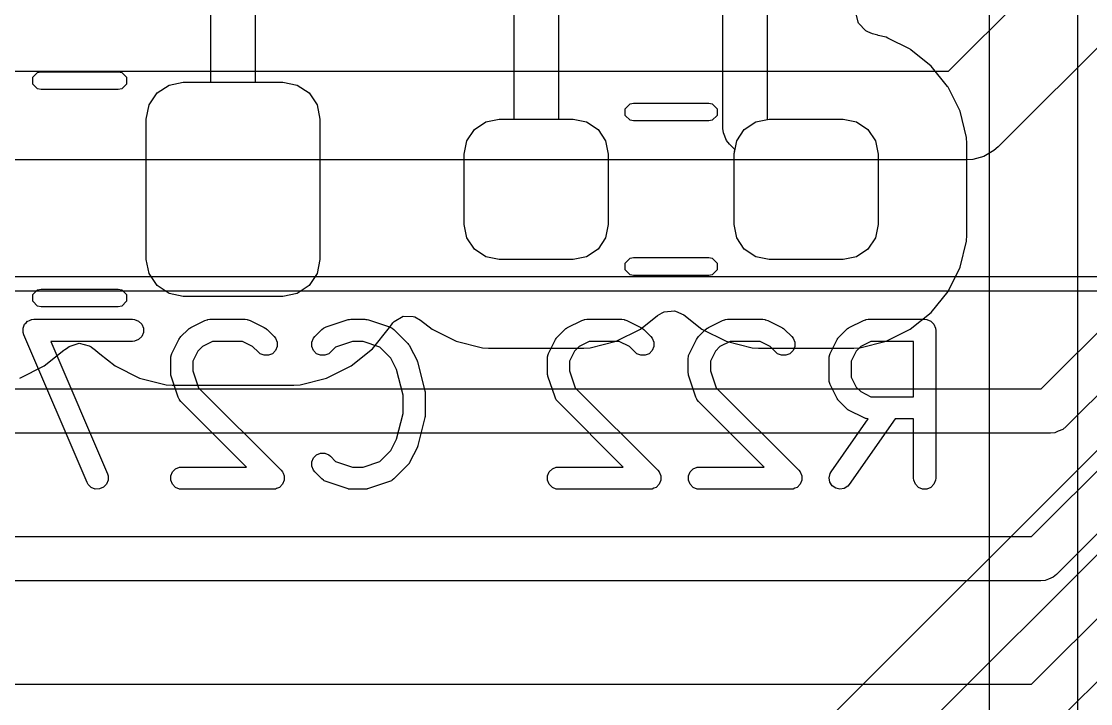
# Model space of a CAD drawing. Header units: inches. Extents: x 1.3 to 5.24, y -7.03 to -1.12.
# Drawn here: x 2.0711 to 2.3558, y -4.7433 to -4.5616 of the extents above; entities that cross this region are included whole.
import ezdxf

# ---------------------------------------------------------------- set-up
doc = ezdxf.new("R2010")
doc.units = ezdxf.units.IN
doc.header["$MEASUREMENT"] = 0
for name, color, linetype, true_color in [('B.Cu', 153, 'CONTINUOUS', 0x4d7fc4), ('B.Mask', 4, 'CONTINUOUS', 0x02ffee), ('B.Paste', 132, 'CONTINUOUS', 0x00c2c2), ('B.Silkscreen', 31, 'CONTINUOUS', 0xe8b2a7), ('F.Cu', 13, 'CONTINUOUS', 0xc83434), ('F.Silkscreen', 41, 'CONTINUOUS', 0xf2eda1), ('In1.Cu', 91, 'CONTINUOUS', 0x7fc87f), ('In2.Cu', 33, 'CONTINUOUS', 0xce7d2c)]:
    doc.layers.add(name, color=color, linetype=linetype, true_color=true_color)

msp = doc.modelspace()

# ---------------------------------------------------------------- linework, layer by layer
at = {"layer": 'B.Cu', "linetype": 'CONTINUOUS'}
for p, q in [((2.26969, -4.40945), (2.26969, -4.58761)), ((2.25787, -4.59006), (2.25787, -4.41535)), ((2.13337, -4.48337), (2.13337, -4.57776)), ((2.20226, -4.5876), (2.20226, -4.48868)), ((2.12156, -4.57776), (2.12156, -4.48947)), ((2.21407, -4.49114), (2.21407, -4.5876)), ((2.29386, -4.56177), (2.29333, -4.55956)), ((2.29401, -4.56207), (2.29386, -4.56177)), ((2.29589, -4.56407), (2.29401, -4.56207)), ((2.29642, -4.56438), (2.29589, -4.56407)), ((2.29771, -4.5649), (2.29642, -4.56438)), ((2.29911, -4.56525), (2.29771, -4.5649)), ((2.29921, -4.56528), (2.29911, -4.56525)), ((2.29911, -4.56525), (2.29911, -4.56525)), ((2.30131, -4.5658), (2.29921, -4.56528)), ((2.30181, -4.56605), (2.30131, -4.5658)), ((2.30131, -4.5658), (2.30131, -4.5658)), ((2.30774, -4.56899), (2.30181, -4.56605)), ((2.30181, -4.56605), (2.30181, -4.56605)), ((2.30794, -4.56915), (2.30774, -4.56899)), ((2.31333, -4.57348), (2.30794, -4.56915)), ((2.31766, -4.57887), (2.31333, -4.57348)), ((2.10721, -4.58064), (2.11041, -4.57851)), ((2.11041, -4.57851), (2.11417, -4.57776)), ((2.11417, -4.57776), (2.12156, -4.57776)), ((2.13337, -4.57776), (2.14075, -4.57776)), ((2.14075, -4.57776), (2.14451, -4.57851)), ((2.14451, -4.57851), (2.14771, -4.58064)), ((2.31768, -4.57889), (2.31766, -4.57887)), ((2.31768, -4.5789), (2.31768, -4.57889)), ((2.31782, -4.57908), (2.31768, -4.5789)), ((2.31914, -4.58172), (2.31782, -4.57908)), ((2.31782, -4.57908), (2.31782, -4.57908)), ((2.31782, -4.57908), (2.31782, -4.57908)), ((2.10508, -4.58383), (2.10721, -4.58064)), ((2.14771, -4.58064), (2.14984, -4.58383)), ((2.32101, -4.5855), (2.31914, -4.58172)), ((2.10433, -4.5876), (2.10508, -4.58383)), ((2.14984, -4.58383), (2.15059, -4.5876)), ((2.32275, -4.59247), (2.32101, -4.5855)), ((2.10433, -4.625), (2.10433, -4.5876)), ((2.15059, -4.5876), (2.15059, -4.625)), ((2.19172, -4.59034), (2.19475, -4.58831)), ((2.19475, -4.58831), (2.19833, -4.5876)), ((2.19833, -4.5876), (2.20226, -4.5876)), ((2.21407, -4.5876), (2.21801, -4.5876)), ((2.21801, -4.5876), (2.22159, -4.58831)), ((2.22159, -4.58831), (2.22462, -4.59034)), ((2.26969, -4.58761), (2.26975, -4.58768)), ((2.26975, -4.58768), (2.27018, -4.5876)), ((2.27018, -4.5876), (2.28986, -4.5876)), ((2.28986, -4.5876), (2.29344, -4.58831)), ((2.29344, -4.58831), (2.29647, -4.59034)), ((2.18969, -4.59337), (2.19172, -4.59034)), ((2.22462, -4.59034), (2.22665, -4.59337)), ((2.25799, -4.59121), (2.25787, -4.59006)), ((2.25887, -4.59334), (2.25799, -4.59121)), ((2.29647, -4.59034), (2.2985, -4.59337)), ((2.18898, -4.59695), (2.18969, -4.59337)), ((2.22665, -4.59337), (2.22736, -4.59695)), ((2.2596, -4.59423), (2.25887, -4.59334)), ((2.26107, -4.59571), (2.2596, -4.59423)), ((2.2985, -4.59337), (2.29921, -4.59695)), ((2.32285, -4.59408), (2.32275, -4.59247)), ((2.32285, -4.61852), (2.32285, -4.59408)), ((2.18898, -4.61565), (2.18898, -4.59695)), ((2.22736, -4.59695), (2.22736, -4.61565)), ((2.26083, -4.59695), (2.26107, -4.59571)), ((2.26083, -4.61565), (2.26083, -4.59695)), ((2.29921, -4.59695), (2.29921, -4.61565)), ((2.18969, -4.61923), (2.18898, -4.61565)), ((2.22736, -4.61565), (2.22665, -4.61923)), ((2.26154, -4.61923), (2.26083, -4.61565)), ((2.29921, -4.61565), (2.2985, -4.61923)), ((2.19172, -4.62226), (2.18969, -4.61923)), ((2.22665, -4.61923), (2.22462, -4.62226)), ((2.26357, -4.62226), (2.26154, -4.61923)), ((2.2985, -4.61923), (2.29647, -4.62226)), ((2.32101, -4.62709), (2.32275, -4.62013)), ((2.32275, -4.62013), (2.32285, -4.61852)), ((2.19475, -4.62429), (2.19172, -4.62226)), ((2.22462, -4.62226), (2.22159, -4.62429)), ((2.2666, -4.62429), (2.26357, -4.62226)), ((2.29647, -4.62226), (2.29344, -4.62429)), ((2.10508, -4.62877), (2.10433, -4.625)), ((2.15059, -4.625), (2.14984, -4.62877)), ((2.19833, -4.625), (2.19475, -4.62429)), ((2.21801, -4.625), (2.19833, -4.625)), ((2.22159, -4.62429), (2.21801, -4.625)), ((2.27018, -4.625), (2.2666, -4.62429)), ((2.28986, -4.625), (2.27018, -4.625)), ((2.29344, -4.62429), (2.28986, -4.625)), ((2.10721, -4.63196), (2.10508, -4.62877)), ((2.14984, -4.62877), (2.14771, -4.63196)), ((2.31782, -4.63352), (2.32101, -4.62709)), ((2.11041, -4.63409), (2.10721, -4.63196)), ((2.11417, -4.63484), (2.11041, -4.63409)), ((2.14451, -4.63409), (2.14075, -4.63484)), ((2.14771, -4.63196), (2.14451, -4.63409)), ((2.31333, -4.63912), (2.31782, -4.63352)), ((2.14075, -4.63484), (2.11417, -4.63484)), ((2.17034, -4.64149), (2.1727, -4.64008)), ((2.1727, -4.64008), (2.17545, -4.64017)), ((2.17545, -4.64017), (2.17583, -4.64029)), ((2.23589, -4.64361), (2.24049, -4.63991)), ((2.24049, -4.63991), (2.24168, -4.6392)), ((2.24168, -4.6392), (2.24225, -4.63897)), ((2.24225, -4.63897), (2.24499, -4.63868)), ((2.24499, -4.63868), (2.24529, -4.63873)), ((2.24529, -4.63873), (2.24748, -4.63973)), ((2.24748, -4.63973), (2.2523, -4.64361)), ((2.30774, -4.64361), (2.31333, -4.63912)), ((2.16913, -4.64314), (2.16918, -4.64304)), ((2.16918, -4.64304), (2.16997, -4.64189)), ((2.16918, -4.64304), (2.16918, -4.64304)), ((2.16918, -4.64304), (2.16918, -4.64304)), ((2.16997, -4.64189), (2.17034, -4.64149)), ((2.17583, -4.64029), (2.17736, -4.64113)), ((2.17736, -4.64113), (2.18045, -4.64361)), ((2.16456, -4.64882), (2.16913, -4.64314)), ((2.18045, -4.64361), (2.18045, -4.64361)), ((2.18045, -4.64361), (2.18045, -4.64361)), ((2.18045, -4.64361), (2.18314, -4.64494)), ((2.18314, -4.64494), (2.18688, -4.6468)), ((2.22946, -4.6468), (2.23589, -4.64361)), ((2.2523, -4.64361), (2.25873, -4.6468)), ((2.30131, -4.6468), (2.30649, -4.64423)), ((2.30649, -4.64423), (2.30774, -4.64361)), ((2.30774, -4.64361), (2.30774, -4.64361)), ((2.30774, -4.64361), (2.30774, -4.64361)), ((2.08269, -4.64898), (2.08311, -4.64868)), ((2.08311, -4.64868), (2.08383, -4.64818)), ((2.08311, -4.64868), (2.08311, -4.64868)), ((2.08383, -4.64818), (2.08644, -4.64731)), ((2.08644, -4.64731), (2.08911, -4.64799)), ((2.08911, -4.64799), (2.08964, -4.6483)), ((2.08964, -4.6483), (2.09024, -4.64874)), ((2.18688, -4.6468), (2.19385, -4.64853)), ((2.19385, -4.64853), (2.19385, -4.64853)), ((2.19385, -4.64853), (2.19385, -4.64853)), ((2.19385, -4.64853), (2.19546, -4.64864)), ((2.19546, -4.64864), (2.22088, -4.64864)), ((2.22088, -4.64864), (2.22249, -4.64853)), ((2.22249, -4.64853), (2.22946, -4.6468)), ((2.25873, -4.6468), (2.2657, -4.64853)), ((2.2657, -4.64853), (2.2657, -4.64853)), ((2.2657, -4.64853), (2.2657, -4.64853)), ((2.2657, -4.64853), (2.26731, -4.64864)), ((2.26731, -4.64864), (2.29273, -4.64864)), ((2.29273, -4.64864), (2.29434, -4.64853)), ((2.29434, -4.64853), (2.30131, -4.6468)), ((2.0772, -4.65338), (2.08242, -4.64918)), ((2.08242, -4.64918), (2.08269, -4.64898)), ((2.09024, -4.64874), (2.09025, -4.64873)), ((2.09025, -4.64873), (2.09036, -4.64882)), ((2.09036, -4.64882), (2.09036, -4.64882)), ((2.09036, -4.64882), (2.092, -4.65014)), ((2.092, -4.65014), (2.09603, -4.65338)), ((2.15889, -4.65338), (2.16456, -4.64882)), ((2.07067, -4.65662), (2.0772, -4.65338)), ((2.09603, -4.65338), (2.10256, -4.65662)), ((2.15236, -4.65662), (2.15889, -4.65338)), ((2.10256, -4.65662), (2.10963, -4.65837)), ((2.1453, -4.65837), (2.15236, -4.65662)), ((2.10963, -4.65837), (2.10963, -4.65837)), ((2.10963, -4.65837), (2.10963, -4.65837)), ((2.10963, -4.65837), (2.11126, -4.65848)), ((2.11126, -4.65848), (2.11126, -4.65848)), ((2.11126, -4.65848), (2.14366, -4.65848)), ((2.14366, -4.65848), (2.1453, -4.65837)), ((2.14366, -4.65848), (2.14366, -4.65848))]:
    msp.add_line(p, q, dxfattribs=at)
at = {"layer": 'B.Mask', "linetype": 'CONTINUOUS'}
for p, q in [((2.10721, -4.58064), (2.11041, -4.57851)), ((2.11041, -4.57851), (2.11417, -4.57776)), ((2.11417, -4.57776), (2.14075, -4.57776)), ((2.14075, -4.57776), (2.14451, -4.57851)), ((2.14451, -4.57851), (2.14771, -4.58064)), ((2.10508, -4.58383), (2.10721, -4.58064)), ((2.14771, -4.58064), (2.14984, -4.58383)), ((2.10433, -4.5876), (2.10508, -4.58383)), ((2.14984, -4.58383), (2.15059, -4.5876)), ((2.10433, -4.625), (2.10433, -4.5876)), ((2.15059, -4.5876), (2.15059, -4.625)), ((2.19172, -4.59034), (2.19475, -4.58831)), ((2.19475, -4.58831), (2.19833, -4.5876)), ((2.19833, -4.5876), (2.21801, -4.5876)), ((2.21801, -4.5876), (2.22159, -4.58831)), ((2.22159, -4.58831), (2.22462, -4.59034)), ((2.26357, -4.59034), (2.2666, -4.58831)), ((2.2666, -4.58831), (2.27018, -4.5876)), ((2.27018, -4.5876), (2.28986, -4.5876)), ((2.28986, -4.5876), (2.29344, -4.58831)), ((2.29344, -4.58831), (2.29647, -4.59034)), ((2.18969, -4.59337), (2.19172, -4.59034)), ((2.22462, -4.59034), (2.22665, -4.59337)), ((2.26154, -4.59337), (2.26357, -4.59034)), ((2.29647, -4.59034), (2.2985, -4.59337)), ((2.18898, -4.59695), (2.18969, -4.59337)), ((2.22665, -4.59337), (2.22736, -4.59695)), ((2.26083, -4.59695), (2.26154, -4.59337)), ((2.2985, -4.59337), (2.29921, -4.59695)), ((2.18898, -4.61565), (2.18898, -4.59695)), ((2.22736, -4.59695), (2.22736, -4.61565)), ((2.26083, -4.61565), (2.26083, -4.59695)), ((2.29921, -4.59695), (2.29921, -4.61565)), ((2.18969, -4.61923), (2.18898, -4.61565)), ((2.22736, -4.61565), (2.22665, -4.61923)), ((2.26154, -4.61923), (2.26083, -4.61565)), ((2.29921, -4.61565), (2.2985, -4.61923)), ((2.19172, -4.62226), (2.18969, -4.61923)), ((2.22665, -4.61923), (2.22462, -4.62226)), ((2.26357, -4.62226), (2.26154, -4.61923)), ((2.2985, -4.61923), (2.29647, -4.62226)), ((2.19475, -4.62429), (2.19172, -4.62226)), ((2.22462, -4.62226), (2.22159, -4.62429)), ((2.2666, -4.62429), (2.26357, -4.62226)), ((2.29647, -4.62226), (2.29344, -4.62429)), ((2.10508, -4.62877), (2.10433, -4.625)), ((2.15059, -4.625), (2.14984, -4.62877)), ((2.19833, -4.625), (2.19475, -4.62429)), ((2.21801, -4.625), (2.19833, -4.625)), ((2.22159, -4.62429), (2.21801, -4.625)), ((2.27018, -4.625), (2.2666, -4.62429)), ((2.28986, -4.625), (2.27018, -4.625)), ((2.29344, -4.62429), (2.28986, -4.625)), ((2.10721, -4.63196), (2.10508, -4.62877)), ((2.14984, -4.62877), (2.14771, -4.63196)), ((2.11041, -4.63409), (2.10721, -4.63196)), ((2.11417, -4.63484), (2.11041, -4.63409)), ((2.14451, -4.63409), (2.14075, -4.63484)), ((2.14771, -4.63196), (2.14451, -4.63409)), ((2.14075, -4.63484), (2.11417, -4.63484))]:
    msp.add_line(p, q, dxfattribs=at)
at = {"layer": 'B.Paste', "linetype": 'CONTINUOUS'}
for p, q in [((2.10721, -4.58064), (2.11041, -4.57851)), ((2.11041, -4.57851), (2.11417, -4.57776)), ((2.11417, -4.57776), (2.14075, -4.57776)), ((2.14075, -4.57776), (2.14451, -4.57851)), ((2.14451, -4.57851), (2.14771, -4.58064)), ((2.10508, -4.58383), (2.10721, -4.58064)), ((2.14771, -4.58064), (2.14984, -4.58383)), ((2.10433, -4.5876), (2.10508, -4.58383)), ((2.14984, -4.58383), (2.15059, -4.5876)), ((2.10433, -4.625), (2.10433, -4.5876)), ((2.15059, -4.5876), (2.15059, -4.625)), ((2.19172, -4.59034), (2.19475, -4.58831)), ((2.19475, -4.58831), (2.19833, -4.5876)), ((2.19833, -4.5876), (2.21801, -4.5876)), ((2.21801, -4.5876), (2.22159, -4.58831)), ((2.22159, -4.58831), (2.22462, -4.59034)), ((2.26357, -4.59034), (2.2666, -4.58831)), ((2.2666, -4.58831), (2.27018, -4.5876)), ((2.27018, -4.5876), (2.28986, -4.5876)), ((2.28986, -4.5876), (2.29344, -4.58831)), ((2.29344, -4.58831), (2.29647, -4.59034)), ((2.18969, -4.59337), (2.19172, -4.59034)), ((2.22462, -4.59034), (2.22665, -4.59337)), ((2.26154, -4.59337), (2.26357, -4.59034)), ((2.29647, -4.59034), (2.2985, -4.59337)), ((2.18898, -4.59695), (2.18969, -4.59337)), ((2.22665, -4.59337), (2.22736, -4.59695)), ((2.26083, -4.59695), (2.26154, -4.59337)), ((2.2985, -4.59337), (2.29921, -4.59695)), ((2.18898, -4.61565), (2.18898, -4.59695)), ((2.22736, -4.59695), (2.22736, -4.61565)), ((2.26083, -4.61565), (2.26083, -4.59695)), ((2.29921, -4.59695), (2.29921, -4.61565)), ((2.18969, -4.61923), (2.18898, -4.61565)), ((2.22736, -4.61565), (2.22665, -4.61923)), ((2.26154, -4.61923), (2.26083, -4.61565)), ((2.29921, -4.61565), (2.2985, -4.61923)), ((2.19172, -4.62226), (2.18969, -4.61923)), ((2.22665, -4.61923), (2.22462, -4.62226)), ((2.26357, -4.62226), (2.26154, -4.61923)), ((2.2985, -4.61923), (2.29647, -4.62226)), ((2.19475, -4.62429), (2.19172, -4.62226)), ((2.22462, -4.62226), (2.22159, -4.62429)), ((2.2666, -4.62429), (2.26357, -4.62226)), ((2.29647, -4.62226), (2.29344, -4.62429)), ((2.10508, -4.62877), (2.10433, -4.625)), ((2.15059, -4.625), (2.14984, -4.62877)), ((2.19833, -4.625), (2.19475, -4.62429)), ((2.21801, -4.625), (2.19833, -4.625)), ((2.22159, -4.62429), (2.21801, -4.625)), ((2.27018, -4.625), (2.2666, -4.62429)), ((2.28986, -4.625), (2.27018, -4.625)), ((2.29344, -4.62429), (2.28986, -4.625)), ((2.10721, -4.63196), (2.10508, -4.62877)), ((2.14984, -4.62877), (2.14771, -4.63196)), ((2.11041, -4.63409), (2.10721, -4.63196)), ((2.11417, -4.63484), (2.11041, -4.63409)), ((2.14451, -4.63409), (2.14075, -4.63484)), ((2.14771, -4.63196), (2.14451, -4.63409)), ((2.14075, -4.63484), (2.11417, -4.63484))]:
    msp.add_line(p, q, dxfattribs=at)
at = {"layer": 'B.Silkscreen', "linetype": 'CONTINUOUS'}
for p, q in [((2.07415, -4.57646), (2.07542, -4.57518)), ((2.07415, -4.57827), (2.07415, -4.57646)), ((2.07542, -4.57518), (2.07633, -4.575)), ((2.07633, -4.575), (2.0969, -4.575)), ((2.0969, -4.575), (2.0978, -4.57518)), ((2.0978, -4.57518), (2.09908, -4.57646)), ((2.09908, -4.57646), (2.09908, -4.57827)), ((2.07542, -4.57954), (2.07415, -4.57827)), ((2.07633, -4.57972), (2.07542, -4.57954)), ((2.0969, -4.57972), (2.07633, -4.57972)), ((2.0978, -4.57954), (2.0969, -4.57972)), ((2.09908, -4.57827), (2.0978, -4.57954)), ((2.23188, -4.58482), (2.23316, -4.58355)), ((2.23188, -4.58663), (2.23188, -4.58482)), ((2.23316, -4.58355), (2.23407, -4.58337)), ((2.23407, -4.58337), (2.25412, -4.58337)), ((2.25412, -4.58337), (2.25503, -4.58355)), ((2.25503, -4.58355), (2.25631, -4.58482)), ((2.25631, -4.58482), (2.25631, -4.58663)), ((2.23316, -4.58791), (2.23188, -4.58663)), ((2.23407, -4.58809), (2.23316, -4.58791)), ((2.25412, -4.58809), (2.23407, -4.58809)), ((2.25503, -4.58791), (2.25412, -4.58809)), ((2.25631, -4.58663), (2.25503, -4.58791)), ((2.23188, -4.62597), (2.23316, -4.62469)), ((2.23316, -4.62469), (2.23407, -4.62451)), ((2.23407, -4.62451), (2.25412, -4.62451)), ((2.25412, -4.62451), (2.25503, -4.62469)), ((2.25503, -4.62469), (2.25631, -4.62597)), ((2.23188, -4.62777), (2.23188, -4.62597)), ((2.23316, -4.62905), (2.23188, -4.62777)), ((2.25631, -4.62777), (2.25503, -4.62905)), ((2.25631, -4.62597), (2.25631, -4.62777)), ((2.23407, -4.62923), (2.23316, -4.62905)), ((2.25412, -4.62923), (2.23407, -4.62923)), ((2.25503, -4.62905), (2.25412, -4.62923)), ((2.07415, -4.63433), (2.07542, -4.63305)), ((2.07415, -4.63614), (2.07415, -4.63433)), ((2.07542, -4.63305), (2.07633, -4.63287)), ((2.07633, -4.63287), (2.0969, -4.63287)), ((2.0969, -4.63287), (2.0978, -4.63305)), ((2.0978, -4.63305), (2.09908, -4.63433)), ((2.09908, -4.63433), (2.09908, -4.63614)), ((2.07542, -4.63742), (2.07415, -4.63614)), ((2.09908, -4.63614), (2.0978, -4.63742)), ((2.07633, -4.6376), (2.07542, -4.63742)), ((2.0969, -4.6376), (2.07633, -4.6376)), ((2.0978, -4.63742), (2.0969, -4.6376)), ((2.07153, -4.64331), (2.07175, -4.6428)), ((2.07175, -4.6428), (2.07195, -4.64228)), ((2.07195, -4.64228), (2.07197, -4.64227)), ((2.07197, -4.64225), (2.07237, -4.64186)), ((2.07197, -4.64227), (2.07197, -4.64225)), ((2.07237, -4.64186), (2.07276, -4.64146)), ((2.07276, -4.64146), (2.07277, -4.64145)), ((2.07277, -4.64145), (2.07279, -4.64144)), ((2.07279, -4.64144), (2.0733, -4.64122)), ((2.0733, -4.64122), (2.07382, -4.641)), ((2.07382, -4.641), (2.07384, -4.641)), ((2.07384, -4.641), (2.07385, -4.64099)), ((2.07385, -4.64099), (2.07443, -4.64094)), ((2.07443, -4.64094), (2.10067, -4.64094)), ((2.10067, -4.64094), (2.10125, -4.64099)), ((2.10125, -4.64099), (2.10232, -4.64144)), ((2.10232, -4.64144), (2.10313, -4.64225)), ((2.10313, -4.64225), (2.10357, -4.64331)), ((2.11623, -4.64312), (2.11998, -4.64125)), ((2.11998, -4.64125), (2.12052, -4.64104)), ((2.12052, -4.64104), (2.12062, -4.64104)), ((2.12062, -4.64104), (2.12072, -4.64099)), ((2.12072, -4.64099), (2.1213, -4.64094)), ((2.1213, -4.64094), (2.13067, -4.64094)), ((2.13067, -4.64094), (2.13125, -4.64099)), ((2.13125, -4.64099), (2.13135, -4.64104)), ((2.13135, -4.64104), (2.13145, -4.64104)), ((2.13145, -4.64104), (2.13199, -4.64125)), ((2.13199, -4.64125), (2.13574, -4.64312)), ((2.15171, -4.6432), (2.15223, -4.64296)), ((2.15223, -4.64296), (2.15786, -4.64109)), ((2.15786, -4.64109), (2.15814, -4.64102)), ((2.15814, -4.64102), (2.15822, -4.64099)), ((2.15822, -4.64099), (2.15832, -4.64098)), ((2.15832, -4.64098), (2.15842, -4.64096)), ((2.15842, -4.64096), (2.1585, -4.64097)), ((2.1585, -4.64097), (2.15879, -4.64094)), ((2.15879, -4.64094), (2.16254, -4.64094)), ((2.16254, -4.64094), (2.16283, -4.64097)), ((2.16283, -4.64097), (2.16291, -4.64096)), ((2.16291, -4.64096), (2.16301, -4.64098)), ((2.16301, -4.64098), (2.16312, -4.64099)), ((2.16312, -4.64099), (2.16319, -4.64102)), ((2.16319, -4.64102), (2.16348, -4.64109)), ((2.16348, -4.64109), (2.1691, -4.64296)), ((2.1691, -4.64296), (2.16963, -4.6432)), ((2.21653, -4.64312), (2.22028, -4.64125)), ((2.22028, -4.64125), (2.22082, -4.64104)), ((2.22082, -4.64104), (2.22092, -4.64104)), ((2.22092, -4.64104), (2.22102, -4.64099)), ((2.22102, -4.64099), (2.2216, -4.64094)), ((2.2216, -4.64094), (2.23097, -4.64094)), ((2.23097, -4.64094), (2.23155, -4.64099)), ((2.23155, -4.64099), (2.23165, -4.64104)), ((2.23165, -4.64104), (2.23175, -4.64104)), ((2.23175, -4.64104), (2.23229, -4.64125)), ((2.23229, -4.64125), (2.23604, -4.64312)), ((2.25402, -4.64312), (2.25777, -4.64125)), ((2.25777, -4.64125), (2.25831, -4.64104)), ((2.25831, -4.64104), (2.25842, -4.64104)), ((2.25842, -4.64104), (2.25852, -4.64099)), ((2.25852, -4.64099), (2.25909, -4.64094)), ((2.25909, -4.64094), (2.26847, -4.64094)), ((2.26847, -4.64094), (2.26904, -4.64099)), ((2.26904, -4.64099), (2.26914, -4.64104)), ((2.26914, -4.64104), (2.26925, -4.64104)), ((2.26925, -4.64104), (2.26979, -4.64125)), ((2.26979, -4.64125), (2.27354, -4.64312)), ((2.29152, -4.64312), (2.29527, -4.64125)), ((2.29527, -4.64125), (2.29581, -4.64104)), ((2.29581, -4.64104), (2.29591, -4.64104)), ((2.29591, -4.64104), (2.29601, -4.64099)), ((2.29601, -4.64099), (2.29659, -4.64094)), ((2.29659, -4.64094), (2.31159, -4.64094)), ((2.31159, -4.64094), (2.31216, -4.64099)), ((2.31216, -4.64099), (2.31323, -4.64144)), ((2.31323, -4.64144), (2.31404, -4.64225)), ((2.31404, -4.64225), (2.31448, -4.64331)), ((2.07153, -4.64333), (2.07153, -4.64331)), ((2.07153, -4.64335), (2.07153, -4.64333)), ((2.07153, -4.64391), (2.07153, -4.64335)), ((2.07153, -4.64447), (2.07153, -4.64391)), ((2.07154, -4.64448), (2.07153, -4.64447)), ((2.07154, -4.6445), (2.07154, -4.64448)), ((2.07171, -4.64505), (2.07154, -4.6445)), ((2.08859, -4.68442), (2.07171, -4.64505)), ((2.10313, -4.64553), (2.10232, -4.64635)), ((2.10357, -4.64447), (2.10313, -4.64553)), ((2.10357, -4.64331), (2.10357, -4.64447)), ((2.11328, -4.64592), (2.11334, -4.64583)), ((2.11334, -4.64583), (2.1134, -4.64578)), ((2.1134, -4.64578), (2.11359, -4.64555)), ((2.11359, -4.64555), (2.11546, -4.64368)), ((2.11546, -4.64368), (2.11569, -4.64349)), ((2.11569, -4.64349), (2.11574, -4.64343)), ((2.11574, -4.64343), (2.11583, -4.64338)), ((2.11583, -4.64338), (2.11591, -4.64331)), ((2.11591, -4.64331), (2.11598, -4.64328)), ((2.11598, -4.64328), (2.11623, -4.64312)), ((2.13574, -4.64312), (2.13599, -4.64328)), ((2.13599, -4.64328), (2.13606, -4.64331)), ((2.13606, -4.64331), (2.13614, -4.64338)), ((2.13614, -4.64338), (2.13623, -4.64343)), ((2.13623, -4.64343), (2.13628, -4.64349)), ((2.13628, -4.64349), (2.13651, -4.64368)), ((2.13651, -4.64368), (2.13838, -4.64555)), ((2.13838, -4.64555), (2.13875, -4.646)), ((2.14884, -4.646), (2.14921, -4.64555)), ((2.14921, -4.64555), (2.15108, -4.64368)), ((2.15108, -4.64368), (2.15153, -4.64331)), ((2.15153, -4.64331), (2.15163, -4.64327)), ((2.15163, -4.64327), (2.15171, -4.6432)), ((2.16963, -4.6432), (2.16971, -4.64327)), ((2.16971, -4.64327), (2.16981, -4.64331)), ((2.16981, -4.64331), (2.17025, -4.64368)), ((2.17025, -4.64368), (2.174, -4.64743)), ((2.21358, -4.64592), (2.21364, -4.64583)), ((2.21364, -4.64583), (2.2137, -4.64578)), ((2.2137, -4.64578), (2.21389, -4.64555)), ((2.21389, -4.64555), (2.21576, -4.64368)), ((2.21576, -4.64368), (2.21599, -4.64349)), ((2.21599, -4.64349), (2.21604, -4.64343)), ((2.21604, -4.64343), (2.21613, -4.64338)), ((2.21613, -4.64338), (2.21621, -4.64331)), ((2.21621, -4.64331), (2.21628, -4.64328)), ((2.21628, -4.64328), (2.21653, -4.64312)), ((2.23604, -4.64312), (2.23629, -4.64328)), ((2.23629, -4.64328), (2.23636, -4.64331)), ((2.23636, -4.64331), (2.23644, -4.64338)), ((2.23644, -4.64338), (2.23653, -4.64343)), ((2.23653, -4.64343), (2.23658, -4.64349)), ((2.23658, -4.64349), (2.23681, -4.64368)), ((2.23681, -4.64368), (2.23868, -4.64555)), ((2.23868, -4.64555), (2.23905, -4.646)), ((2.25108, -4.64592), (2.25114, -4.64583)), ((2.25114, -4.64583), (2.25119, -4.64578)), ((2.25119, -4.64578), (2.25138, -4.64555)), ((2.25138, -4.64555), (2.25326, -4.64368)), ((2.25326, -4.64368), (2.25348, -4.64349)), ((2.25348, -4.64349), (2.25353, -4.64343)), ((2.25353, -4.64343), (2.25362, -4.64338)), ((2.25362, -4.64338), (2.2537, -4.64331)), ((2.2537, -4.64331), (2.25377, -4.64328)), ((2.25377, -4.64328), (2.25402, -4.64312)), ((2.27354, -4.64312), (2.27378, -4.64328)), ((2.27378, -4.64328), (2.27386, -4.64331)), ((2.27386, -4.64331), (2.27394, -4.64338)), ((2.27394, -4.64338), (2.27403, -4.64343)), ((2.27403, -4.64343), (2.27408, -4.64349)), ((2.27408, -4.64349), (2.2743, -4.64368)), ((2.2743, -4.64368), (2.27618, -4.64555)), ((2.27618, -4.64555), (2.27655, -4.646)), ((2.28857, -4.64592), (2.28863, -4.64583)), ((2.28863, -4.64583), (2.28869, -4.64578)), ((2.28869, -4.64578), (2.28888, -4.64555)), ((2.28888, -4.64555), (2.29075, -4.64368)), ((2.29075, -4.64368), (2.29098, -4.64349)), ((2.29098, -4.64349), (2.29103, -4.64343)), ((2.29103, -4.64343), (2.29112, -4.64338)), ((2.29112, -4.64338), (2.2912, -4.64331)), ((2.2912, -4.64331), (2.29127, -4.64328)), ((2.29127, -4.64328), (2.29152, -4.64312)), ((2.31448, -4.64331), (2.31454, -4.64389)), ((2.31454, -4.64389), (2.31454, -4.68326)), ((2.10067, -4.64684), (2.07891, -4.64684)), ((2.07891, -4.64684), (2.09402, -4.6821)), ((2.10125, -4.64679), (2.10067, -4.64684)), ((2.10232, -4.64635), (2.10125, -4.64679)), ((2.11116, -4.65007), (2.11303, -4.64632)), ((2.11303, -4.64632), (2.11319, -4.64607)), ((2.11319, -4.64607), (2.11322, -4.646)), ((2.11322, -4.646), (2.11328, -4.64592)), ((2.1193, -4.64819), (2.1181, -4.64939)), ((2.12199, -4.64684), (2.1193, -4.64819)), ((2.12997, -4.64684), (2.12199, -4.64684)), ((2.13267, -4.64819), (2.12997, -4.64684)), ((2.13421, -4.64973), (2.13267, -4.64819)), ((2.13875, -4.646), (2.13919, -4.64706)), ((2.13919, -4.64822), (2.13875, -4.64928)), ((2.13919, -4.64706), (2.13919, -4.64822)), ((2.1484, -4.64706), (2.14884, -4.646)), ((2.1484, -4.64822), (2.1484, -4.64706)), ((2.14884, -4.64928), (2.1484, -4.64822)), ((2.15476, -4.64835), (2.15338, -4.64973)), ((2.15927, -4.64684), (2.15476, -4.64835)), ((2.16206, -4.64684), (2.15927, -4.64684)), ((2.16657, -4.64835), (2.16206, -4.64684)), ((2.16949, -4.65126), (2.16657, -4.64835)), ((2.174, -4.64743), (2.17419, -4.64765)), ((2.17419, -4.64765), (2.17425, -4.6477)), ((2.17425, -4.6477), (2.1743, -4.64779)), ((2.1743, -4.64779), (2.17437, -4.64787)), ((2.17437, -4.64787), (2.1744, -4.64795)), ((2.1744, -4.64795), (2.17456, -4.64819)), ((2.17456, -4.64819), (2.17643, -4.65194)), ((2.21146, -4.65007), (2.21333, -4.64632)), ((2.21333, -4.64632), (2.21349, -4.64607)), ((2.21349, -4.64607), (2.21352, -4.646)), ((2.21352, -4.646), (2.21358, -4.64592)), ((2.2196, -4.64819), (2.2184, -4.64939)), ((2.22229, -4.64684), (2.2196, -4.64819)), ((2.23027, -4.64684), (2.22229, -4.64684)), ((2.23297, -4.64819), (2.23027, -4.64684)), ((2.23451, -4.64973), (2.23297, -4.64819)), ((2.23905, -4.646), (2.23949, -4.64706)), ((2.23949, -4.64822), (2.23905, -4.64928)), ((2.23949, -4.64706), (2.23949, -4.64822)), ((2.24895, -4.65007), (2.25083, -4.64632)), ((2.25083, -4.64632), (2.25098, -4.64607)), ((2.25098, -4.64607), (2.25101, -4.646)), ((2.25101, -4.646), (2.25108, -4.64592)), ((2.25709, -4.64819), (2.2559, -4.64939)), ((2.25979, -4.64684), (2.25709, -4.64819)), ((2.26777, -4.64684), (2.25979, -4.64684)), ((2.27047, -4.64819), (2.26777, -4.64684)), ((2.272, -4.64973), (2.27047, -4.64819)), ((2.27655, -4.646), (2.27699, -4.64706)), ((2.27699, -4.64822), (2.27655, -4.64928)), ((2.27699, -4.64706), (2.27699, -4.64822)), ((2.28645, -4.65007), (2.28832, -4.64632)), ((2.28832, -4.64632), (2.28848, -4.64607)), ((2.28848, -4.64607), (2.28851, -4.646)), ((2.28851, -4.646), (2.28857, -4.64592)), ((2.29459, -4.64819), (2.29339, -4.64939)), ((2.29728, -4.64684), (2.29459, -4.64819)), ((2.30863, -4.64684), (2.29728, -4.64684)), ((2.30863, -4.66156), (2.30863, -4.64684)), ((2.11085, -4.65139), (2.1109, -4.65081)), ((2.11085, -4.65514), (2.11085, -4.65139)), ((2.1109, -4.65081), (2.11094, -4.65072)), ((2.11094, -4.65072), (2.11095, -4.65061)), ((2.11095, -4.65061), (2.11116, -4.65007)), ((2.1181, -4.64939), (2.11675, -4.65209)), ((2.13465, -4.6501), (2.13421, -4.64973)), ((2.13572, -4.65054), (2.13465, -4.6501)), ((2.13687, -4.65054), (2.13572, -4.65054)), ((2.13794, -4.6501), (2.13687, -4.65054)), ((2.13875, -4.64928), (2.13794, -4.6501)), ((2.14965, -4.6501), (2.14884, -4.64928)), ((2.15072, -4.65054), (2.14965, -4.6501)), ((2.15187, -4.65054), (2.15072, -4.65054)), ((2.15293, -4.6501), (2.15187, -4.65054)), ((2.15338, -4.64973), (2.15293, -4.6501)), ((2.171, -4.65429), (2.16949, -4.65126)), ((2.21115, -4.65139), (2.2112, -4.65081)), ((2.21115, -4.65514), (2.21115, -4.65139)), ((2.2112, -4.65081), (2.21124, -4.65072)), ((2.21124, -4.65072), (2.21125, -4.65061)), ((2.21125, -4.65061), (2.21146, -4.65007)), ((2.2184, -4.64939), (2.21705, -4.65209)), ((2.23495, -4.6501), (2.23451, -4.64973)), ((2.23602, -4.65054), (2.23495, -4.6501)), ((2.23717, -4.65054), (2.23602, -4.65054)), ((2.23824, -4.6501), (2.23717, -4.65054)), ((2.23905, -4.64928), (2.23824, -4.6501)), ((2.24864, -4.65139), (2.2487, -4.65081)), ((2.24864, -4.65514), (2.24864, -4.65139)), ((2.2487, -4.65081), (2.24874, -4.65072)), ((2.24874, -4.65072), (2.24875, -4.65061)), ((2.24875, -4.65061), (2.24895, -4.65007)), ((2.2559, -4.64939), (2.25455, -4.65209)), ((2.27245, -4.6501), (2.272, -4.64973)), ((2.27351, -4.65054), (2.27245, -4.6501)), ((2.27467, -4.65054), (2.27351, -4.65054)), ((2.27573, -4.6501), (2.27467, -4.65054)), ((2.27655, -4.64928), (2.27573, -4.6501)), ((2.28614, -4.65139), (2.28619, -4.65081)), ((2.28614, -4.65701), (2.28614, -4.65139)), ((2.28619, -4.65081), (2.28623, -4.65072)), ((2.28623, -4.65072), (2.28624, -4.65061)), ((2.28624, -4.65061), (2.28645, -4.65007)), ((2.29339, -4.64939), (2.29204, -4.65209)), ((2.11675, -4.65209), (2.11675, -4.65466)), ((2.17271, -4.66113), (2.171, -4.65429)), ((2.17643, -4.65194), (2.17645, -4.65199)), ((2.17645, -4.65199), (2.17646, -4.652)), ((2.17646, -4.652), (2.17655, -4.65224)), ((2.17655, -4.65224), (2.17664, -4.65248)), ((2.17664, -4.65248), (2.17664, -4.65251)), ((2.17664, -4.65251), (2.17666, -4.65255)), ((2.17666, -4.65255), (2.17853, -4.66005)), ((2.21705, -4.65209), (2.21705, -4.65466)), ((2.25455, -4.65209), (2.25455, -4.65466)), ((2.29204, -4.65209), (2.29204, -4.65632)), ((2.11087, -4.65543), (2.11085, -4.65514)), ((2.11087, -4.65551), (2.11087, -4.65543)), ((2.11089, -4.65561), (2.11087, -4.65551)), ((2.1109, -4.65572), (2.11089, -4.65561)), ((2.11093, -4.65579), (2.1109, -4.65572)), ((2.111, -4.65607), (2.11093, -4.65579)), ((2.11287, -4.6617), (2.111, -4.65607)), ((2.11675, -4.65466), (2.11825, -4.65917)), ((2.21117, -4.65543), (2.21115, -4.65514)), ((2.21117, -4.65551), (2.21117, -4.65543)), ((2.21119, -4.65561), (2.21117, -4.65551)), ((2.2112, -4.65572), (2.21119, -4.65561)), ((2.21123, -4.65579), (2.2112, -4.65572)), ((2.2113, -4.65607), (2.21123, -4.65579)), ((2.21317, -4.6617), (2.2113, -4.65607)), ((2.21705, -4.65466), (2.21855, -4.65917)), ((2.24867, -4.65543), (2.24864, -4.65514)), ((2.24866, -4.65551), (2.24867, -4.65543)), ((2.24869, -4.65561), (2.24866, -4.65551)), ((2.2487, -4.65572), (2.24869, -4.65561)), ((2.24873, -4.65579), (2.2487, -4.65572)), ((2.24879, -4.65607), (2.24873, -4.65579)), ((2.25067, -4.6617), (2.24879, -4.65607)), ((2.25455, -4.65466), (2.25605, -4.65917)), ((2.28619, -4.65759), (2.28614, -4.65701)), ((2.29204, -4.65632), (2.29339, -4.65901)), ((2.11825, -4.65917), (2.14026, -4.68117)), ((2.17853, -4.66005), (2.17854, -4.66015)), ((2.21855, -4.65917), (2.24056, -4.68117)), ((2.25605, -4.65917), (2.27805, -4.68117)), ((2.28623, -4.65769), (2.28619, -4.65759)), ((2.28624, -4.65779), (2.28623, -4.65769)), ((2.28645, -4.65833), (2.28624, -4.65779)), ((2.28832, -4.66208), (2.28645, -4.65833)), ((2.29339, -4.65901), (2.29459, -4.66021)), ((2.11311, -4.66223), (2.11287, -4.6617)), ((2.11318, -4.66231), (2.11311, -4.66223)), ((2.11322, -4.6624), (2.11318, -4.66231)), ((2.11359, -4.66285), (2.11322, -4.6624)), ((2.13104, -4.68031), (2.11359, -4.66285)), ((2.17271, -4.66602), (2.17271, -4.66113)), ((2.17854, -4.66015), (2.17856, -4.66019)), ((2.17856, -4.66019), (2.17858, -4.6604)), ((2.17858, -4.6604), (2.17861, -4.66062)), ((2.17861, -4.66062), (2.17861, -4.66066)), ((2.17861, -4.66066), (2.17862, -4.66076)), ((2.17862, -4.66076), (2.17862, -4.66639)), ((2.21341, -4.66223), (2.21317, -4.6617)), ((2.21348, -4.66231), (2.21341, -4.66223)), ((2.21352, -4.6624), (2.21348, -4.66231)), ((2.21389, -4.66285), (2.21352, -4.6624)), ((2.23134, -4.68031), (2.21389, -4.66285)), ((2.2509, -4.66223), (2.25067, -4.6617)), ((2.25097, -4.66231), (2.2509, -4.66223)), ((2.25101, -4.6624), (2.25097, -4.66231)), ((2.25138, -4.66285), (2.25101, -4.6624)), ((2.26884, -4.68031), (2.25138, -4.66285)), ((2.28848, -4.66233), (2.28832, -4.66208)), ((2.28851, -4.6624), (2.28848, -4.66233)), ((2.28857, -4.66248), (2.28851, -4.6624)), ((2.28863, -4.66257), (2.28857, -4.66248)), ((2.28869, -4.66262), (2.28863, -4.66257)), ((2.28888, -4.66285), (2.28869, -4.66262)), ((2.29075, -4.66473), (2.28888, -4.66285)), ((2.29459, -4.66021), (2.29728, -4.66156)), ((2.29728, -4.66156), (2.30863, -4.66156)), ((2.29098, -4.66491), (2.29075, -4.66473)), ((2.29103, -4.66497), (2.29098, -4.66491)), ((2.29112, -4.66503), (2.29103, -4.66497)), ((2.2912, -4.66509), (2.29112, -4.66503)), ((2.29127, -4.66512), (2.2912, -4.66509)), ((2.29152, -4.66528), (2.29127, -4.66512)), ((2.29527, -4.66715), (2.29152, -4.66528)), ((2.171, -4.67286), (2.17271, -4.66602)), ((2.17853, -4.6671), (2.17666, -4.6746)), ((2.17854, -4.667), (2.17853, -4.6671)), ((2.17856, -4.66696), (2.17854, -4.667)), ((2.17858, -4.66675), (2.17856, -4.66696)), ((2.17861, -4.66653), (2.17858, -4.66675)), ((2.17862, -4.66639), (2.17861, -4.66649)), ((2.17861, -4.66649), (2.17861, -4.66653)), ((2.28667, -4.68157), (2.29654, -4.66746)), ((2.30375, -4.66747), (2.29151, -4.68495)), ((2.29581, -4.66736), (2.29527, -4.66715)), ((2.29591, -4.66737), (2.29581, -4.66736)), ((2.29601, -4.66741), (2.29591, -4.66737)), ((2.29654, -4.66746), (2.29601, -4.66741)), ((2.30863, -4.66747), (2.30375, -4.66747)), ((2.30863, -4.68326), (2.30863, -4.66747)), ((2.16949, -4.67589), (2.171, -4.67286)), ((2.14884, -4.67787), (2.14965, -4.67706)), ((2.14965, -4.67706), (2.15072, -4.67661)), ((2.15072, -4.67661), (2.15187, -4.67661)), ((2.15187, -4.67661), (2.15293, -4.67706)), ((2.15293, -4.67706), (2.15338, -4.67742)), ((2.16657, -4.67881), (2.16949, -4.67589)), ((2.17643, -4.67521), (2.17456, -4.67896)), ((2.17645, -4.67517), (2.17643, -4.67521)), ((2.17646, -4.67515), (2.17645, -4.67517)), ((2.17655, -4.67491), (2.17646, -4.67515)), ((2.17664, -4.67467), (2.17655, -4.67491)), ((2.17666, -4.6746), (2.17664, -4.67465)), ((2.17664, -4.67465), (2.17664, -4.67467)), ((2.1484, -4.67893), (2.14884, -4.67787)), ((2.1484, -4.68009), (2.1484, -4.67893)), ((2.15338, -4.67742), (2.15476, -4.67881)), ((2.15476, -4.67881), (2.15927, -4.68031)), ((2.16206, -4.68031), (2.16657, -4.67881)), ((2.174, -4.67972), (2.17025, -4.68347)), ((2.17419, -4.6795), (2.174, -4.67972)), ((2.17425, -4.67945), (2.17419, -4.6795)), ((2.1743, -4.67936), (2.17425, -4.67945)), ((2.17437, -4.67928), (2.1743, -4.67936)), ((2.1744, -4.6792), (2.17437, -4.67928)), ((2.17456, -4.67896), (2.1744, -4.6792)), ((2.09402, -4.6821), (2.09419, -4.68265)), ((2.09419, -4.68265), (2.0942, -4.6838)), ((2.1109, -4.68268), (2.11134, -4.68162)), ((2.1109, -4.68384), (2.1109, -4.68268)), ((2.11134, -4.68162), (2.11216, -4.68081)), ((2.11216, -4.68081), (2.11322, -4.68036)), ((2.11322, -4.68036), (2.1138, -4.68031)), ((2.1138, -4.68031), (2.13104, -4.68031)), ((2.14026, -4.68117), (2.14063, -4.68162)), ((2.14063, -4.68162), (2.14077, -4.68196)), ((2.14077, -4.68196), (2.14105, -4.68265)), ((2.14105, -4.68265), (2.14107, -4.68268)), ((2.14107, -4.68268), (2.14107, -4.68384)), ((2.14884, -4.68115), (2.1484, -4.68009)), ((2.14921, -4.6816), (2.14884, -4.68115)), ((2.15108, -4.68347), (2.14921, -4.6816)), ((2.15927, -4.68031), (2.16206, -4.68031)), ((2.2112, -4.68268), (2.21164, -4.68162)), ((2.2112, -4.68384), (2.2112, -4.68268)), ((2.21164, -4.68162), (2.21246, -4.68081)), ((2.21246, -4.68081), (2.21352, -4.68036)), ((2.21352, -4.68036), (2.2141, -4.68031)), ((2.2141, -4.68031), (2.23134, -4.68031)), ((2.24056, -4.68117), (2.24093, -4.68162)), ((2.24093, -4.68162), (2.24137, -4.68268)), ((2.24137, -4.68268), (2.24137, -4.68384)), ((2.2487, -4.68268), (2.24914, -4.68162)), ((2.2487, -4.68384), (2.2487, -4.68268)), ((2.24914, -4.68162), (2.24995, -4.68081)), ((2.24995, -4.68081), (2.25102, -4.68036)), ((2.25102, -4.68036), (2.25159, -4.68031)), ((2.25159, -4.68031), (2.26884, -4.68031)), ((2.27805, -4.68117), (2.27842, -4.68162)), ((2.27842, -4.68162), (2.27886, -4.68268)), ((2.27886, -4.68268), (2.27886, -4.68384)), ((2.28614, -4.6832), (2.28639, -4.68207)), ((2.28639, -4.68207), (2.28667, -4.68157)), ((2.08887, -4.68493), (2.08859, -4.68442)), ((2.08969, -4.68574), (2.08887, -4.68493)), ((2.09076, -4.68616), (2.08969, -4.68574)), ((2.09297, -4.6857), (2.09191, -4.68615)), ((2.09378, -4.68487), (2.09297, -4.6857)), ((2.0942, -4.6838), (2.09378, -4.68487)), ((2.11134, -4.6849), (2.1109, -4.68384)), ((2.11216, -4.68572), (2.11134, -4.6849)), ((2.11322, -4.68616), (2.11216, -4.68572)), ((2.13981, -4.68572), (2.13906, -4.68603)), ((2.14063, -4.6849), (2.13981, -4.68572)), ((2.14107, -4.68384), (2.14063, -4.6849)), ((2.15153, -4.68384), (2.15108, -4.68347)), ((2.15163, -4.68388), (2.15153, -4.68384)), ((2.15171, -4.68395), (2.15163, -4.68388)), ((2.15223, -4.68419), (2.15171, -4.68395)), ((2.15786, -4.68606), (2.15223, -4.68419)), ((2.1691, -4.68419), (2.16348, -4.68606)), ((2.16963, -4.68395), (2.1691, -4.68419)), ((2.16971, -4.68388), (2.16963, -4.68395)), ((2.16981, -4.68384), (2.16971, -4.68388)), ((2.17025, -4.68347), (2.16981, -4.68384)), ((2.21164, -4.6849), (2.2112, -4.68384)), ((2.21246, -4.68572), (2.21164, -4.6849)), ((2.21352, -4.68616), (2.21246, -4.68572)), ((2.24011, -4.68572), (2.23951, -4.68596)), ((2.24093, -4.6849), (2.24011, -4.68572)), ((2.24137, -4.68384), (2.24093, -4.6849)), ((2.24914, -4.6849), (2.2487, -4.68384)), ((2.24995, -4.68572), (2.24914, -4.6849)), ((2.25102, -4.68616), (2.24995, -4.68572)), ((2.27761, -4.68572), (2.27701, -4.68596)), ((2.27842, -4.6849), (2.27761, -4.68572)), ((2.27886, -4.68384), (2.27842, -4.6849)), ((2.28634, -4.68433), (2.28614, -4.6832)), ((2.28696, -4.6853), (2.28634, -4.68433)), ((2.2879, -4.68596), (2.28696, -4.6853)), ((2.29113, -4.68539), (2.29016, -4.68601)), ((2.29151, -4.68495), (2.29113, -4.68539)), ((2.30869, -4.68384), (2.30863, -4.68326)), ((2.30913, -4.6849), (2.30869, -4.68384)), ((2.30995, -4.68572), (2.30913, -4.6849)), ((2.31101, -4.68616), (2.30995, -4.68572)), ((2.31323, -4.68572), (2.31216, -4.68616)), ((2.31404, -4.6849), (2.31323, -4.68572)), ((2.31448, -4.68384), (2.31404, -4.6849)), ((2.31454, -4.68326), (2.31448, -4.68384)), ((2.09191, -4.68615), (2.09076, -4.68616)), ((2.1138, -4.68621), (2.11322, -4.68616)), ((2.13817, -4.68621), (2.1138, -4.68621)), ((2.13875, -4.68616), (2.13817, -4.68621)), ((2.13906, -4.68603), (2.13875, -4.68616)), ((2.15814, -4.68613), (2.15786, -4.68606)), ((2.15822, -4.68616), (2.15814, -4.68613)), ((2.15832, -4.68617), (2.15822, -4.68616)), ((2.15842, -4.68619), (2.15832, -4.68617)), ((2.1585, -4.68618), (2.15842, -4.68619)), ((2.15879, -4.68621), (2.1585, -4.68618)), ((2.16254, -4.68621), (2.15879, -4.68621)), ((2.16283, -4.68618), (2.16254, -4.68621)), ((2.16291, -4.68619), (2.16283, -4.68618)), ((2.16301, -4.68617), (2.16291, -4.68619)), ((2.16312, -4.68616), (2.16301, -4.68617)), ((2.16319, -4.68613), (2.16312, -4.68616)), ((2.16348, -4.68606), (2.16319, -4.68613)), ((2.2141, -4.68621), (2.21352, -4.68616)), ((2.23847, -4.68621), (2.2141, -4.68621)), ((2.23905, -4.68616), (2.23847, -4.68621)), ((2.23951, -4.68596), (2.23905, -4.68616)), ((2.25159, -4.68621), (2.25102, -4.68616)), ((2.27597, -4.68621), (2.25159, -4.68621)), ((2.27654, -4.68616), (2.27597, -4.68621)), ((2.27701, -4.68596), (2.27654, -4.68616)), ((2.28902, -4.68621), (2.2879, -4.68596)), ((2.29016, -4.68601), (2.28902, -4.68621)), ((2.31216, -4.68616), (2.31101, -4.68616))]:
    msp.add_line(p, q, dxfattribs=at)
at = {"layer": 'F.Cu', "linetype": 'CONTINUOUS'}
for p, q in [((2.35236, -4.80315), (2.35236, -4.32902)), ((2.32872, -4.51939), (2.32872, -4.80733))]:
    msp.add_line(p, q, dxfattribs=at)
at = {"layer": 'F.Silkscreen', "linetype": 'CONTINUOUS'}
for p, q in [((1.46063, -4.62953), (3.72441, -4.62953)), ((3.72244, -4.63346), (1.4626, -4.63346))]:
    msp.add_line(p, q, dxfattribs=at)
at = {"layer": 'In1.Cu', "linetype": 'CONTINUOUS'}
for p, q in [((2.31794, -4.5748), (2.44882, -4.44393)), ((2.46898, -4.45717), (2.33119, -4.59497)), ((2.02756, -4.5748), (2.31794, -4.5748)), ((2.33002, -4.59598), (2.32735, -4.59753)), ((2.33119, -4.59497), (2.33002, -4.59598)), ((2.32283, -4.59843), (2.03245, -4.59843)), ((2.32438, -4.59832), (2.32283, -4.59843)), ((2.32735, -4.59753), (2.32438, -4.59832)), ((2.2597, -4.77362), (2.40643, -4.6269)), ((2.41746, -4.6437), (2.27074, -4.79042))]:
    msp.add_line(p, q, dxfattribs=at)
at = {"layer": 'In2.Cu', "linetype": 'CONTINUOUS'}
for p, q in [((2.34263, -4.65945), (2.81334, -4.18874)), ((2.81996, -4.19882), (2.34925, -4.66953)), ((2.34007, -4.69882), (2.81078, -4.22811)), ((2.81741, -4.23819), (2.3467, -4.7089)), ((2.34007, -4.73819), (2.83047, -4.24779)), ((2.83709, -4.25787), (2.3467, -4.74827)), ((2.00787, -4.65945), (2.34263, -4.65945)), ((2.34508, -4.67126), (2.01032, -4.67126)), ((2.34623, -4.67115), (2.34508, -4.67126)), ((2.34711, -4.67078), (2.34623, -4.67115)), ((2.34836, -4.67026), (2.34711, -4.67078)), ((2.34925, -4.66953), (2.34836, -4.67026)), ((2.00787, -4.69882), (2.34007, -4.69882)), ((2.34252, -4.71063), (2.01032, -4.71063)), ((2.34367, -4.71052), (2.34252, -4.71063)), ((2.34455, -4.71015), (2.34367, -4.71052)), ((2.3458, -4.70963), (2.34455, -4.71015)), ((2.3467, -4.7089), (2.3458, -4.70963)), ((2.00787, -4.73819), (2.34007, -4.73819))]:
    msp.add_line(p, q, dxfattribs=at)

doc.saveas('drawing.dxf')
